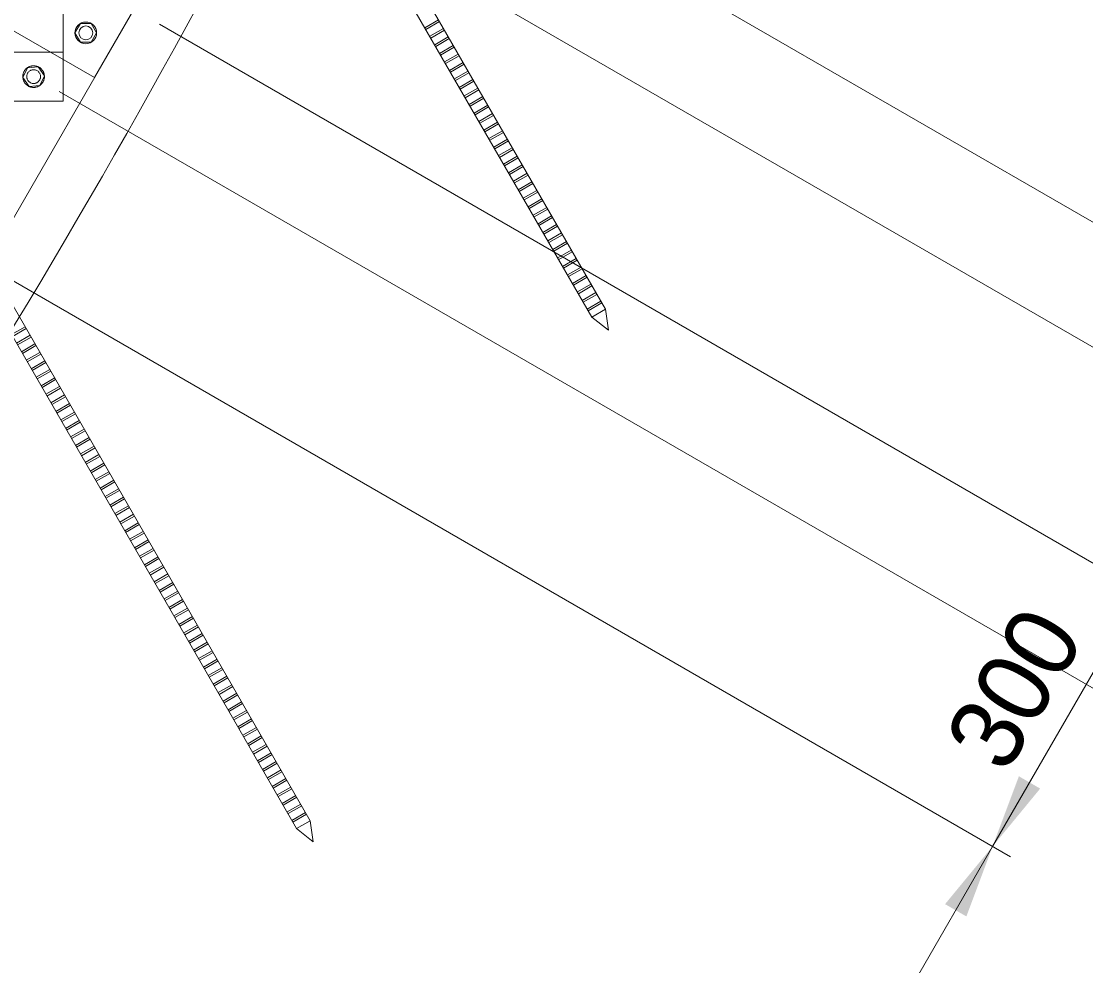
# Model space of a CAD drawing. Units: millimetres at full size, sheet at 1:30; details may follow other scales. Extents: x 300 to 12300, y 300 to 8610.
# Drawn here: x 6217 to 7298, y 4040 to 4999 of the extents above; entities that cross this region are included whole.
import ezdxf
from ezdxf.enums import TextEntityAlignment as Align

# ---------------------------------------------------------------- set-up
doc = ezdxf.new("R2010")
doc.units = ezdxf.units.MM
doc.header["$LTSCALE"] = 30
doc.linetypes.add('DASHED', pattern=[7.5, 6, -1.5])
for name, color, linetype, lineweight in [('つなぎ板', 1, 'Continuous', 18), ('一般線', 7, 'Continuous', 13), ('側板', 3, 'Continuous', 13), ('寸法', 7, 'Continuous', 13), ('鉄筋杭', 5, 'Continuous', 13), ('階段本体', 6, 'DASHED', 13)]:
    doc.layers.add(name, color=color, linetype=linetype, lineweight=lineweight)
doc.styles.add('ＭＳ Ｐゴシック', font='')
doc.styles.get('ＭＳ Ｐゴシック').set_extended_font_data('MS PGothic')

# ---------------------------------------------------------------- blocks, each defined once
blk = doc.blocks.new('filled_arrow')
at = {"color": 0, "linetype": 'Continuous', "lineweight": -2}
blk.add_solid([(7.5, 1.25), (0, 0), (7.5, -1.25)], dxfattribs=at)

msp = doc.modelspace()

# ---------------------------------------------------------------- linework, layer by layer
at = {"layer": 'つなぎ板', "lineweight": 13}
msp.add_lwpolyline([(6083.12, 5062.04), (6163.12, 5200.6), (6370.97, 5080.6), (6290.97, 4942.04)], close=True, dxfattribs=at)
at = {"layer": 'つなぎ板'}
msp.add_lwpolyline([(6271.16, 4987.54), (6276.66, 4978.01), (6287.66, 4978.01), (6293.16, 4987.54), (6287.66, 4997.07), (6276.66, 4997.07)], close=True, dxfattribs=at)
for radius in [11, 7]:
    msp.add_circle((6282.16, 4987.54), radius, dxfattribs=at)
at = {"layer": '一般線'}
msp.add_open_spline([(4530.94, 1893.59), (4624.59, 1997.42), (4718.23, 2101.25), (4782.41, 2222.29), (4816.15, 2285.94), (4841.74, 2354.34), (4868.92, 2421.98), (4912.65, 2530.85), (4960.48, 2637.74), (5018.79, 2738.56), (5120.33, 2914.12), (5253.67, 3071.25), (5359.07, 3244.74), (5494.6, 3467.81), (5583.95, 3717.94), (5714.6, 3943.75), (5806.35, 4102.31), (5918.47, 4248.88), (6022.56, 4400.29), (6323, 4837.29), (6556.63, 5314.65), (6790.27, 5792.01)], degree=3, knots=[0, 0, 0, 0, 1, 1, 1, 2, 2, 2, 3, 3, 3, 4, 4, 4, 5, 5, 5, 6, 6, 6, 7, 7, 7, 7], dxfattribs=at)
at = {"layer": '側板'}
msp.add_line((6330.97, 5011.32), (5430.97, 3452.48), dxfattribs=at)
at = {"layer": '寸法'}
for p, q in [((6454.98, 5286.13), (7521.91, 4670.14)), ((6454.98, 5286.13), (7521.91, 4670.14)), ((6404.41, 5188.3), (7683.41, 4449.86)), ((6404.41, 5188.3), (7683.41, 4449.86)), ((6356.92, 4996.28), (7804.9, 4160.29)), ((6356.92, 4996.28), (7804.9, 4160.29)), ((6356.92, 4996.28), (7588.39, 4285.29)), ((6356.92, 4996.28), (7588.39, 4285.29)), ((6356.92, 4996.28), (7371.89, 4410.29)), ((6356.92, 4996.28), (7371.89, 4410.29)), ((6255.01, 4928.1), (7533.4, 4190.03)), ((6255.01, 4928.1), (7533.4, 4190.03)), ((6154.96, 4766.47), (7221.89, 4150.48)), ((6154.96, 4766.47), (7221.89, 4150.48)), ((7353.7, 4420.79), (7203.7, 4160.98)), ((7203.7, 4160.98), (6903.7, 3641.36))]:
    msp.add_line(p, q, dxfattribs=at)
at = {"layer": '鉄筋杭'}
for p, q in [((6465.08, 5304.64), (6810.3, 4706.7)), ((6451.23, 5296.64), (6796.45, 4698.7)), ((6626.7, 4992.71), (6640.55, 5000.71)), ((6627.7, 4990.98), (6641.55, 4998.98)), ((6631.7, 4984.05), (6645.55, 4992.05)), ((6632.7, 4982.32), (6646.55, 4990.32)), ((6636.7, 4975.39), (6650.55, 4983.39)), ((6637.7, 4973.66), (6651.55, 4981.66)), ((6641.7, 4966.73), (6655.55, 4974.73)), ((6642.7, 4965), (6656.55, 4973)), ((6646.7, 4958.07), (6660.55, 4966.07)), ((6647.7, 4956.34), (6661.55, 4964.34)), ((6651.7, 4949.41), (6665.55, 4957.41)), ((6652.7, 4947.68), (6666.55, 4955.68)), ((6656.7, 4940.75), (6670.55, 4948.75)), ((6657.7, 4939.02), (6671.55, 4947.02)), ((6661.7, 4932.09), (6675.55, 4940.09)), ((6662.7, 4930.36), (6676.55, 4938.36)), ((6666.7, 4923.43), (6680.55, 4931.43)), ((6667.7, 4921.7), (6681.55, 4929.7)), ((6671.7, 4914.77), (6685.55, 4922.77)), ((6672.7, 4913.04), (6686.55, 4921.04)), ((6676.7, 4906.11), (6690.55, 4914.11)), ((6677.7, 4904.38), (6691.55, 4912.38)), ((6681.7, 4897.45), (6695.55, 4905.45)), ((6682.7, 4895.72), (6696.55, 4903.72)), ((6686.7, 4888.79), (6700.55, 4896.79)), ((6687.7, 4887.06), (6701.55, 4895.06)), ((6691.7, 4880.13), (6705.55, 4888.13)), ((6692.7, 4878.4), (6706.55, 4886.4)), ((6696.7, 4871.47), (6710.55, 4879.47)), ((6697.7, 4869.74), (6711.55, 4877.74)), ((6701.7, 4862.81), (6715.55, 4870.81)), ((6702.7, 4861.08), (6716.55, 4869.08)), ((6706.7, 4854.15), (6720.55, 4862.15)), ((6707.7, 4852.42), (6721.55, 4860.42)), ((6711.7, 4845.49), (6725.55, 4853.49)), ((6712.7, 4843.76), (6726.55, 4851.76)), ((6716.7, 4836.83), (6730.55, 4844.83)), ((6717.7, 4835.1), (6731.55, 4843.1)), ((6721.7, 4828.17), (6735.55, 4836.17)), ((6722.7, 4826.44), (6736.55, 4834.44)), ((6726.7, 4819.51), (6740.55, 4827.51)), ((6727.7, 4817.78), (6741.55, 4825.78)), ((6731.7, 4810.85), (6745.55, 4818.85)), ((6732.7, 4809.12), (6746.55, 4817.12)), ((6736.7, 4802.19), (6750.55, 4810.19)), ((6737.7, 4800.46), (6751.55, 4808.46)), ((6741.7, 4793.53), (6755.55, 4801.53)), ((6742.7, 4791.8), (6756.55, 4799.8)), ((6746.7, 4784.87), (6760.55, 4792.87)), ((6165.06, 4784.98), (6510.28, 4187.04)), ((6747.7, 4783.14), (6761.55, 4791.14)), ((6751.7, 4776.21), (6765.55, 4784.21)), ((6752.7, 4774.48), (6766.55, 4782.48)), ((6151.2, 4776.98), (6496.42, 4179.04)), ((6756.7, 4767.55), (6770.55, 4775.55)), ((6757.7, 4765.82), (6771.55, 4773.82)), ((6761.7, 4758.89), (6775.55, 4766.89)), ((6762.7, 4757.16), (6776.55, 4765.16)), ((6766.7, 4750.23), (6780.55, 4758.23)), ((6767.7, 4748.5), (6781.55, 4756.5)), ((6771.7, 4741.57), (6785.55, 4749.57)), ((6772.7, 4739.84), (6786.55, 4747.84)), ((6776.7, 4732.91), (6790.55, 4740.91)), ((6777.7, 4731.17), (6791.55, 4739.17)), ((6781.7, 4724.25), (6795.55, 4732.25)), ((6782.7, 4722.51), (6796.55, 4730.51)), ((6786.7, 4715.59), (6800.55, 4723.59)), ((6787.7, 4713.85), (6801.55, 4721.85)), ((6791.7, 4706.93), (6805.55, 4714.93)), ((6792.7, 4705.19), (6806.55, 4713.19)), ((6810.3, 4706.7), (6796.45, 4698.7)), ((6813.38, 4685.38), (6810.3, 4706.7)), ((6813.38, 4685.38), (6796.45, 4698.7)), ((6206.67, 4680.9), (6220.53, 4688.9)), ((6207.67, 4679.17), (6221.53, 4687.17)), ((6211.67, 4672.24), (6225.53, 4680.24)), ((6212.67, 4670.51), (6226.53, 4678.51)), ((6216.67, 4663.58), (6230.53, 4671.58)), ((6217.67, 4661.85), (6231.53, 4669.85)), ((6221.67, 4654.92), (6235.53, 4662.92)), ((6222.67, 4653.19), (6236.53, 4661.19)), ((6226.67, 4646.26), (6240.53, 4654.26)), ((6227.67, 4644.53), (6241.53, 4652.53)), ((6231.67, 4637.6), (6245.53, 4645.6)), ((6232.67, 4635.87), (6246.53, 4643.87)), ((6236.67, 4628.94), (6250.53, 4636.94)), ((6237.67, 4627.21), (6251.53, 4635.21)), ((6241.67, 4620.28), (6255.53, 4628.28)), ((6242.67, 4618.55), (6256.53, 4626.55)), ((6246.67, 4611.62), (6260.53, 4619.62)), ((6247.67, 4609.89), (6261.53, 4617.89)), ((6251.67, 4602.96), (6265.53, 4610.96)), ((6252.67, 4601.23), (6266.53, 4609.23)), ((6256.67, 4594.3), (6270.53, 4602.3)), ((6257.67, 4592.57), (6271.53, 4600.57)), ((6261.67, 4585.64), (6275.53, 4593.64)), ((6262.67, 4583.91), (6276.53, 4591.91)), ((6266.67, 4576.98), (6280.53, 4584.98)), ((6267.67, 4575.25), (6281.53, 4583.25)), ((6271.67, 4568.32), (6285.53, 4576.32)), ((6272.67, 4566.59), (6286.53, 4574.59)), ((6276.67, 4559.66), (6290.53, 4567.66)), ((6277.67, 4557.93), (6291.53, 4565.93)), ((6281.67, 4551), (6295.53, 4559)), ((6282.67, 4549.27), (6296.53, 4557.27)), ((6286.67, 4542.34), (6300.53, 4550.34)), ((6287.67, 4540.61), (6301.53, 4548.61)), ((6291.67, 4533.68), (6305.53, 4541.68)), ((6292.67, 4531.95), (6306.53, 4539.95)), ((6296.67, 4525.02), (6310.53, 4533.02)), ((6297.67, 4523.28), (6311.53, 4531.28)), ((6301.67, 4516.36), (6315.53, 4524.36)), ((6302.67, 4514.62), (6316.53, 4522.62)), ((6306.67, 4507.7), (6320.53, 4515.7)), ((6307.67, 4505.96), (6321.53, 4513.96)), ((6311.67, 4499.04), (6325.53, 4507.04)), ((6312.67, 4497.3), (6326.53, 4505.3)), ((6316.67, 4490.38), (6330.53, 4498.38)), ((6317.67, 4488.64), (6331.53, 4496.64)), ((6321.67, 4481.72), (6335.53, 4489.72)), ((6322.67, 4479.98), (6336.53, 4487.98)), ((6326.67, 4473.06), (6340.53, 4481.06)), ((6327.67, 4471.32), (6341.53, 4479.32)), ((6331.67, 4464.4), (6345.53, 4472.4)), ((6332.67, 4462.66), (6346.53, 4470.66)), ((6336.67, 4455.74), (6350.53, 4463.74)), ((6337.67, 4454), (6351.53, 4462)), ((6341.67, 4447.07), (6355.53, 4455.07)), ((6342.67, 4445.34), (6356.53, 4453.34)), ((6346.67, 4438.41), (6360.53, 4446.41)), ((6347.67, 4436.68), (6361.53, 4444.68)), ((6351.67, 4429.75), (6365.53, 4437.75)), ((6352.67, 4428.02), (6366.53, 4436.02)), ((6356.67, 4421.09), (6370.53, 4429.09)), ((6357.67, 4419.36), (6371.53, 4427.36)), ((6361.67, 4412.43), (6375.53, 4420.43)), ((6362.67, 4410.7), (6376.53, 4418.7)), ((6366.67, 4403.77), (6380.53, 4411.77)), ((6367.67, 4402.04), (6381.53, 4410.04)), ((6371.67, 4395.11), (6385.53, 4403.11)), ((6372.67, 4393.38), (6386.53, 4401.38)), ((6376.67, 4386.45), (6390.53, 4394.45)), ((6377.67, 4384.72), (6391.53, 4392.72)), ((6381.67, 4377.79), (6395.53, 4385.79)), ((6382.67, 4376.06), (6396.53, 4384.06)), ((6386.67, 4369.13), (6400.53, 4377.13)), ((6387.67, 4367.4), (6401.53, 4375.4)), ((6391.67, 4360.47), (6405.53, 4368.47)), ((6392.67, 4358.74), (6406.53, 4366.74)), ((6396.67, 4351.81), (6410.53, 4359.81)), ((6397.67, 4350.08), (6411.53, 4358.08)), ((6401.67, 4343.15), (6415.53, 4351.15)), ((6402.67, 4341.42), (6416.53, 4349.42)), ((6406.67, 4334.49), (6420.53, 4342.49)), ((6407.67, 4332.76), (6421.53, 4340.76)), ((6411.67, 4325.83), (6425.53, 4333.83)), ((6412.67, 4324.1), (6426.53, 4332.1)), ((6416.67, 4317.17), (6430.53, 4325.17)), ((6417.67, 4315.44), (6431.53, 4323.44)), ((6421.67, 4308.51), (6435.53, 4316.51)), ((6422.67, 4306.78), (6436.53, 4314.78)), ((6426.67, 4299.85), (6440.53, 4307.85)), ((6427.67, 4298.12), (6441.53, 4306.12)), ((6431.67, 4291.19), (6445.53, 4299.19)), ((6432.67, 4289.46), (6446.53, 4297.46)), ((6436.67, 4282.53), (6450.53, 4290.53)), ((6437.67, 4280.8), (6451.53, 4288.8)), ((6441.67, 4273.87), (6455.53, 4281.87)), ((6442.67, 4272.14), (6456.53, 4280.14)), ((6446.67, 4265.21), (6460.53, 4273.21)), ((6447.67, 4263.48), (6461.53, 4271.48)), ((6451.67, 4256.55), (6465.53, 4264.55)), ((6452.67, 4254.82), (6466.53, 4262.82)), ((6456.67, 4247.89), (6470.53, 4255.89)), ((6457.67, 4246.16), (6471.53, 4254.16)), ((6461.67, 4239.23), (6475.53, 4247.23)), ((6462.67, 4237.5), (6476.53, 4245.5)), ((6466.67, 4230.57), (6480.53, 4238.57)), ((6467.67, 4228.84), (6481.53, 4236.84)), ((6471.67, 4221.91), (6485.53, 4229.91)), ((6472.67, 4220.18), (6486.53, 4228.18)), ((6476.67, 4213.25), (6490.53, 4221.25)), ((6477.67, 4211.52), (6491.53, 4219.52)), ((6481.67, 4204.59), (6495.53, 4212.59)), ((6482.67, 4202.86), (6496.53, 4210.86)), ((6486.67, 4195.93), (6500.53, 4203.93)), ((6487.67, 4194.2), (6501.53, 4202.2)), ((6491.67, 4187.27), (6505.53, 4195.27)), ((6492.67, 4185.54), (6506.53, 4193.54)), ((6510.28, 4187.04), (6496.42, 4179.04)), ((6513.35, 4165.72), (6510.28, 4187.04)), ((6513.35, 4165.72), (6496.42, 4179.04))]:
    msp.add_line(p, q, dxfattribs=at)
at = {"layer": '階段本体'}
for p, q in [((6259.14, 5018.1), (6259.13, 4918.1)), ((6259.13, 4968.1), (6079.13, 4968.11)), ((6259.13, 4918.1), (6079.13, 4918.11))]:
    msp.add_line(p, q, dxfattribs=at)
msp.add_lwpolyline([(6218.17, 4942.14), (6224.48, 4933.13), (6235.44, 4934.09), (6240.09, 4944.06), (6233.78, 4953.07), (6222.82, 4952.11)], close=True, dxfattribs=at)
for radius in [11, 7]:
    msp.add_circle((6229.13, 4943.1), radius, dxfattribs=at)

# ---------------------------------------------------------------- block references
at = {"layer": '寸法', "xscale": 10, "yscale": 10}
for rotation in [60, 240]:
    msp.add_blockref('filled_arrow', (7203.7, 4160.98), dxfattribs=dict(at, rotation=rotation))

# ---------------------------------------------------------------- texts
at = {"layer": '寸法', "style": 'ＭＳ Ｐゴシック'}
msp.add_text('300', height=74.23, rotation=60, dxfattribs=at).set_placement((7225.44, 4321.63), align=Align.MIDDLE_CENTER)

doc.saveas('drawing.dxf')
